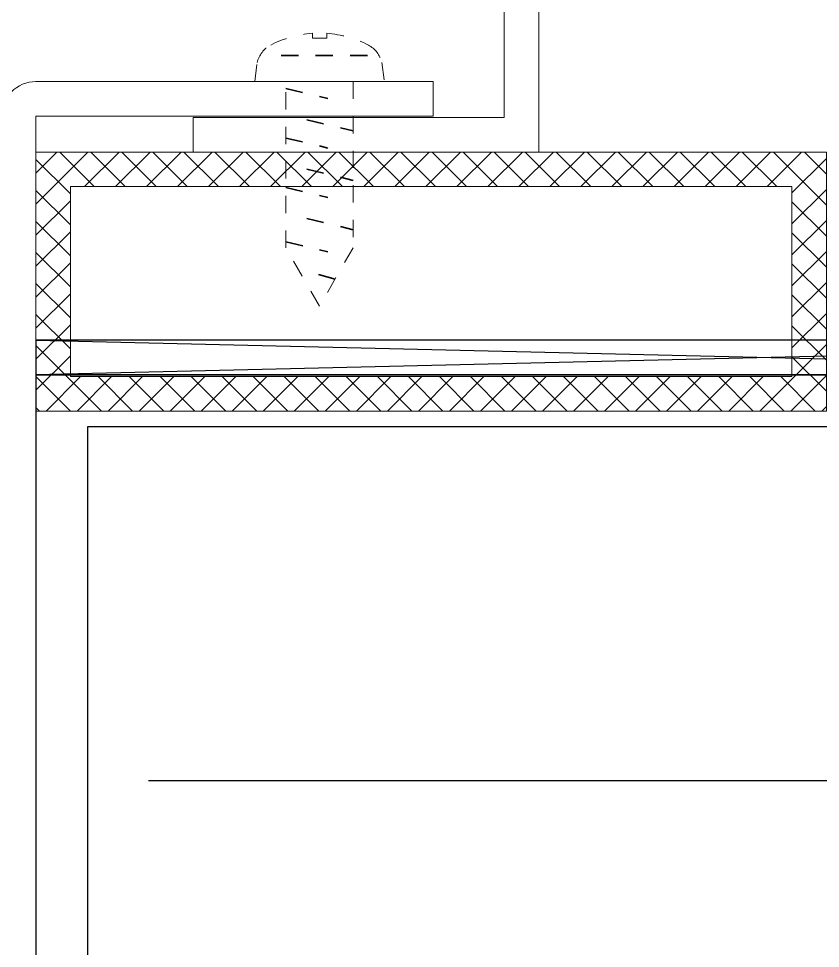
# Model space of a CAD drawing. Header units: inches. Extents: x -772 to 6765, y -813 to 4093.
# Drawn here: x -66.33 to -61.68, y 2705.85 to 2711.23 of the extents above; entities that cross this region are included whole.
import ezdxf

# ---------------------------------------------------------------- set-up
doc = ezdxf.new("R2010")
doc.units = ezdxf.units.IN
doc.header["$MEASUREMENT"] = 0
doc.linetypes.add('HIDDEN2', pattern=[0.1875, 0.125, -0.0625])
for name, color, linetype in [('aksoy_block', 7, 'Continuous'), ('aksoy_detaytarama', 252, 'Continuous'), ('aksoy_pvc', 245, 'Continuous'), ('H_FAC_Giydirme', 100, 'Continuous'), ('H_FAC_Metal', 181, 'Continuous'), ('H_GEN_YalitimIsi', 32, 'BATTING')]:
    doc.layers.add(name, color=color, linetype=linetype)
doc.layers.add('aksoy_vida', color=8, linetype='Continuous', lineweight=0)
doc.layers.add('S02_Beschriftung', color=40, linetype='Continuous', lineweight=25)
doc.linetypes.add('BATTING', pattern='A,0.00254,-2.54,[134,ltypeshp.shx,S=2.54,R=0,X=-2.54,Y=0],-5.08,[134,ltypeshp.shx,S=2.54,R=180,X=2.54,Y=0],-2.54', length=10.16254)

# ---------------------------------------------------------------- blocks, each defined once
blk = doc.blocks.new('serpl1')
at = {"layer": 'aksoy_pvc', "ltscale": 0.1}
for p, q in [((-47.30251146364026, 43.89786040782928), (-45.30251146364026, 128.6374561105622)), ((-47.30251146364026, 128.6374561105622), (-45.30251146364026, 43.89786040782928))]:
    blk.add_line(p, q, dxfattribs=at)
blk.add_lwpolyline([(-45.30251146364026, 128.6374561105622), (-47.30251146364026, 128.6374561105622), (-47.30251146364026, 43.89786040782928), (-45.30251146364026, 43.89786040782928)], close=True, dxfattribs=at)
at = {"layer": 'H_FAC_Metal'}
blk.add_lwpolyline([(-45.30251146340743, 43.89745612104889), (14.69748853659257, 43.89745612104889), (14.69748853659257, 46.89745612104889), (-42.30251146340743, 46.89745612104889), (-42.30251146340743, 128.8974561210489), (-45.30251146340743, 128.8974561210489)], close=True, dxfattribs=at)
blk = doc.blocks.new('205437_s')
at = {"layer": 'aksoy_vida', "linetype": 'HIDDEN2', "lineweight": 35, "ltscale": 0.1}
for p, q in [((-1.520997000014177, -2.775994000000082), (-1.521005999995396, 2.775994000000082)), ((0.4025789999868721, 1.949995999999828), (0.9822250000142958, -0.4898990000001504)), ((3.264030999998795, 1.949995999999828), (3.843676999997115, -0.4898990000001504)), ((6.125479999987874, 1.949995999999828), (6.705125000007683, -0.4898990000001504)), ((9.274612000008347, 1.946445999999924), (9.856101000012131, -0.486348999999791)), ((2.213519000011729, 0.736978999999792), (2.854920999991009, -1.949995999999828)), ((5.074966999993194, 0.736978999999792), (5.716373000002932, -1.949995999999828)), ((7.93129300000146, 0.736978999999792), (8.577821999992011, -1.949995999999828)), ((11.44365699999616, -0.9087979999999334), (10.98286399999051, 0.7121290000000045))]:
    blk.add_line(p, q, dxfattribs=at)
at = {"layer": 'aksoy_vida', "linetype": 'HIDDEN2', "ltscale": 0.1}
blk.add_lwpolyline([(-0.0007179999956861138, -3.74999200000002), (0, 3.74999200000002), (-1.100449999998091, 3.608792999999878, 0.2142563208359207), (-2.122593000007328, 2.827154999999948, 0.09941711866160984), (-2.800194000010379, 0.4163990000001832), (-2.512994999997318, 0.4163990000001832), (-2.512994999997318, -0.4163990000001832), (-2.800267000013264, -0.4163990000001832, 0.09941622863771601), (-2.122665000002598, -2.827154999999948, 0.214256320835921), (-1.100521999993362, -3.608792999999878)], format="xyb", close=True, dxfattribs=at)
blk.add_lwpolyline([(0, -1.949995999999828), (9.616115000011632, -1.949995999999828), (12.99997299999814, 0), (9.616115000011632, 1.949995999999828), (0, 1.949995999999828)], close=True, dxfattribs=at)
blk = doc.blocks.new('dt-p117a')
at = {"layer": 'aksoy_detaytarama', "lineweight": 5}
h = blk.add_hatch(dxfattribs=at)
h.set_pattern_fill('ANSI37', color=256, scale=0.4)
h.set_pattern_definition([(45, (-3286062.06619721, -1795689.334846431), (-0.8980256121069152, 0.8980256121069154), []), (135, (-3286062.06619721, -1795689.334846431), (-0.8980256121069154, -0.8980256121069152), [])])
h.paths.add_polyline_path([(16.10000000009313, -189.5002000001259), (27.10000000009313, -189.5002000000095), (27.10000000009313, -231.2600474287756), (16.10000000009313, -231.260047428892)], flags=16)
h.paths.add_polyline_path([(14.10000000009313, -187.5002000000095), (29.10000000009313, -187.5002000000095), (29.10000000009313, -233.2600474287756), (14.10000000009313, -233.2600474287756)])
at = {"layer": 'aksoy_pvc', "lineweight": 5}
for points in [[(14.10000000009313, -187.5002000000095), (29.10000000009313, -187.5002000000095), (29.10000000009313, -233.2600474287756), (14.10000000009313, -233.2600474287756)], [(16.10000000009313, -189.5002000001259), (27.10000000009313, -189.5002000000095), (27.10000000009313, -231.2600474287756), (16.10000000009313, -231.260047428892)]]:
    blk.add_lwpolyline(points, close=True, dxfattribs=at)
at = {"layer": 'H_FAC_Giydirme', "lineweight": 5}
blk.add_lwpolyline([(14.10000000009313, -204.1502000004984), (-5.899999999906868, -204.1502000004984), (-5.899999999906868, -206.1502000004984), (12.10000000009313, -206.1502000004984), (12.10000000009313, -224.1502000004984), (14.10000000009313, -224.1502000004984)], close=True, dxfattribs=at)
at = {"layer": 'H_FAC_Metal', "lineweight": 5}
blk.add_lwpolyline([(156.9999999997672, -233.2600474287756), (12.01744990120642, -233.2600474287756), (12.01744990120642, -210.2600474287756), (10.01744990120642, -210.2600474287756), (10.01744990120642, -233.2600474287756, 0.4142135623747188), (12.01744990120642, -235.2600474287756), (156.9999999997672, -235.2600474287756)], format="xyb", dxfattribs=at)
at = {"layer": 'H_GEN_YalitimIsi', "ltscale": 0.1}
blk.add_line((50.4962460109964, -226.7351885656826), (50.49624601076357, -49.00019999966025), dxfattribs=at)
blk.add_blockref('serpl1', (72.30251146364026, -277.1579078366049))
at = {"layer": 'S02_Beschriftung', "extrusion": (0, 0, -1), "zscale": -1, "rotation": 180}
blk.add_blockref('205437_s', (-10.01780890114605, -216.8417627947638), dxfattribs=at)

msp = doc.modelspace()

# ---------------------------------------------------------------- block references
at = {"layer": 'aksoy_block', "lineweight": 5, "xscale": 0.1, "yscale": 0.1, "zscale": 0.1, "rotation": 270}
msp.add_blockref('dt-p117a', (-42.89997379444685, 2711.869178661093), dxfattribs=at)

doc.saveas('drawing.dxf')
